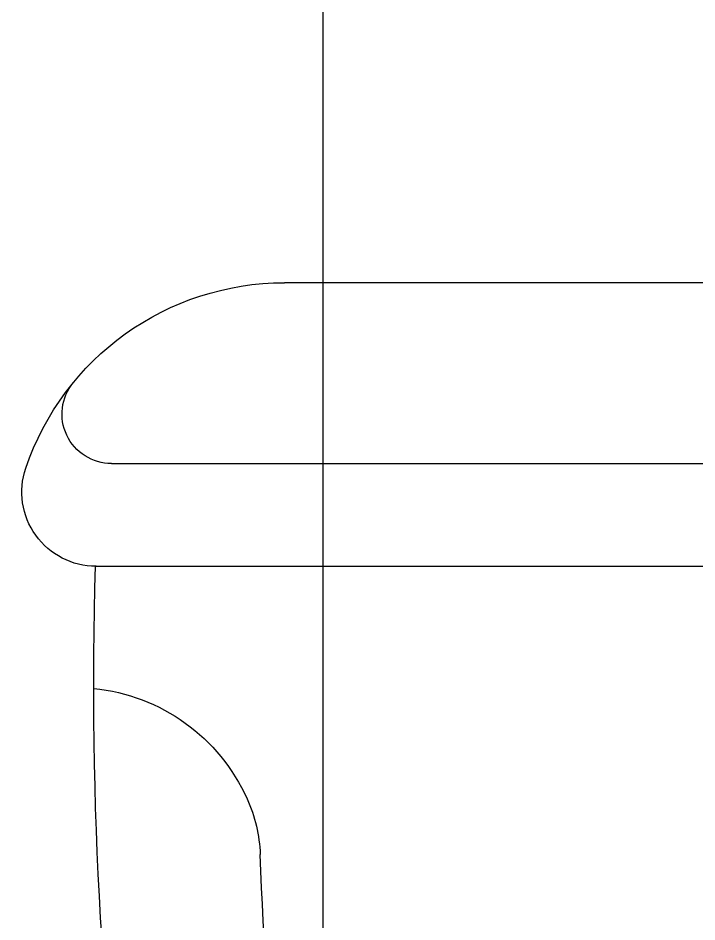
# Model space of a CAD drawing. Header units: centimetres. Extents: x -1797 to 2001, y -8788 to 1856.
# Drawn here: x -794.01 to -780.3, y -684.47 to -666.21 of the extents above; entities that cross this region are included whole.
import ezdxf

# ---------------------------------------------------------------- set-up
doc = ezdxf.new("R2010")
doc.units = ezdxf.units.CM
doc.header["$LTSCALE"] = 100
doc.header["$MEASUREMENT"] = 0
doc.layers.add('ID_Flooring_02', color=127, linetype='Continuous')
doc.layers.add('ID_Furniture-Fixed_01', color=141, linetype='Continuous')

# ---------------------------------------------------------------- blocks, each defined once
blk = doc.blocks.new('WC')
at = {"layer": 'ID_Furniture-Fixed_01'}
for p, q in [((-308.0992754006906, 138.2745724609786), (-307.7534372380459, 138.2745724609786)), ((-307.7185019785482, 138.2380404049156), (-308.134210660206, 138.2380404049156)), ((-307.7153825225345, 138.2172835291771), (-308.1373301162019, 138.2172835291771))]:
    blk.add_line(p, q, dxfattribs=at)
for centre, radius, start, end in [((-307.7534372380459, 138.2193941349348), 0.05517832604377304, 18.71159447131123, 90), ((-307.7185019785482, 138.2480404049436), 0.01, 270.0000001009635, 39.35112204255907), ((-307.7153825225346, 138.2322835291771), 0.015, 270, 18.71159447131123), ((-308.5038101446244, 138.1932285674718), 0.7889097407274845, 341.1190171780725, 1.747331489426003), ((-307.7110180494493, 138.1545618566604), 0.03825515138754057, 95.82508956809771, 155.6958187907479), ((-307.7185415735457, 138.1579595190336), 0.03, 155.6958187907479, 177.8977567695358), ((-308.3994918454375, 138.1829555282722), 0.6514088884564204, 339.0217293638312, 357.8977567695358)]:
    blk.add_arc(centre, radius, start, end, dxfattribs=at)

msp = doc.modelspace()

# ---------------------------------------------------------------- linework, layer by layer
at = {"layer": 'ID_Flooring_02'}
msp.add_line((-787.8602924183817, -438.3536992039001, 9.257823269087278e-05), (-787.860292418382, -748.3536992039001, 9.257823269087278e-05), dxfattribs=at)

# ---------------------------------------------------------------- block references
at = {"layer": 'ID_Furniture-Fixed_01', "xscale": -100, "yscale": 100, "zscale": 100}
msp.add_blockref('WC', (-31563.9746664227, -14499.01455027861, 9.257823269087278e-05), dxfattribs=at)

doc.saveas('drawing.dxf')
